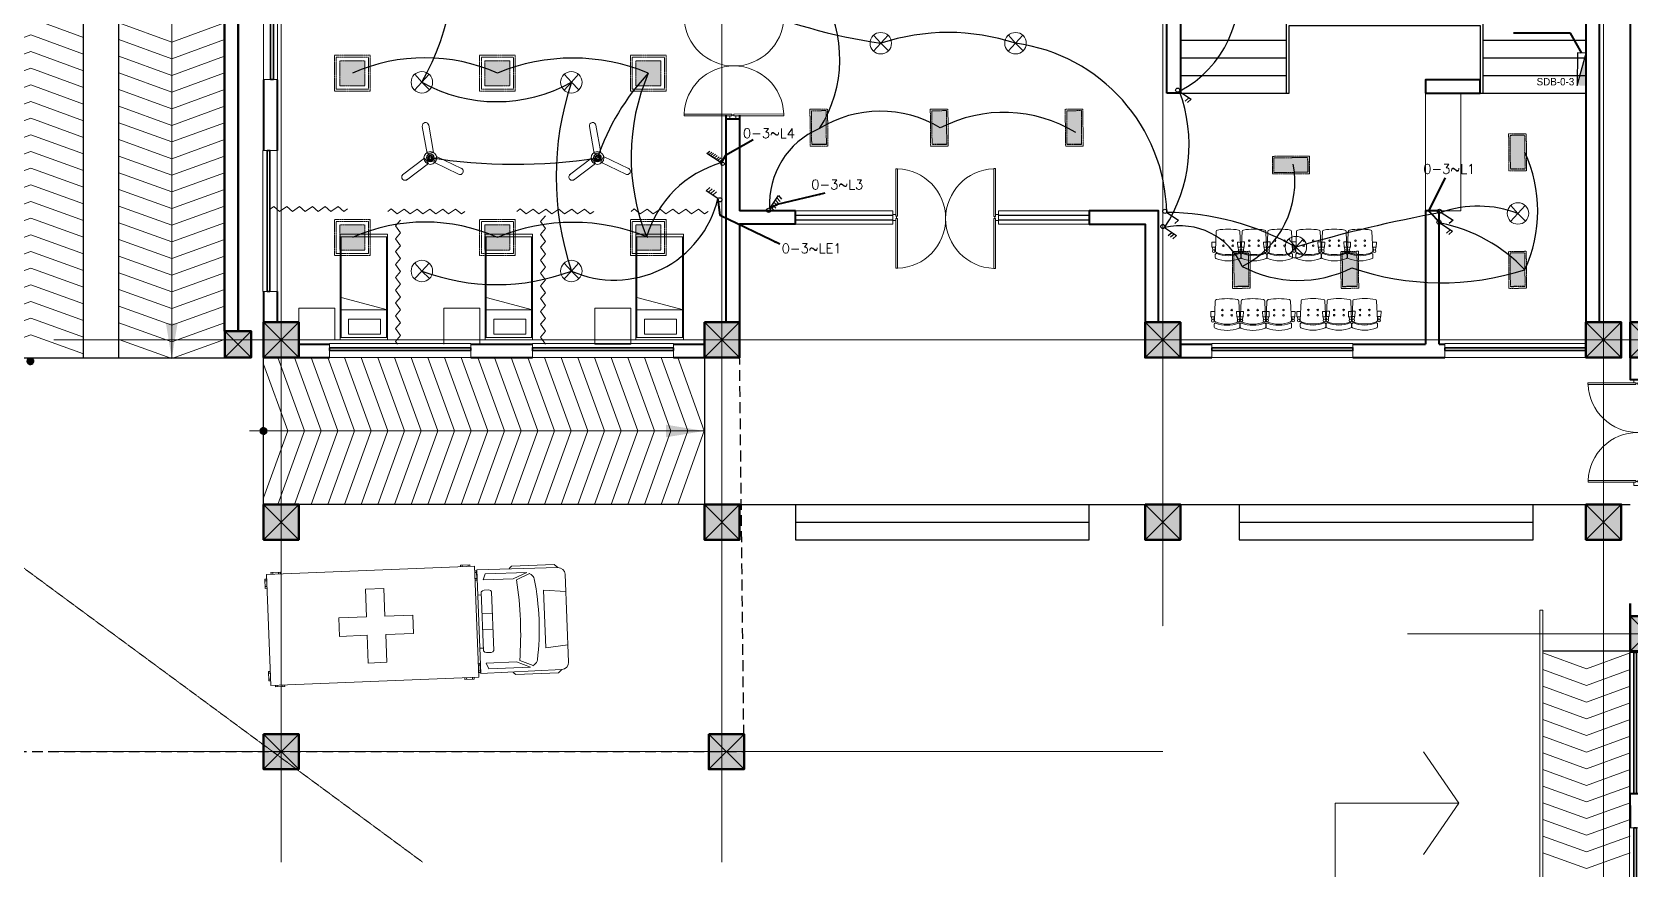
# Model space of a CAD drawing. Header units: millimetres. Extents: x 2399484 to 3337895, y 3598750 to 3969149.
# Drawn here: x 2433150 to 2460340, y 3888119 to 3902367 of the extents above; entities that cross this region are included whole.
import ezdxf

# ---------------------------------------------------------------- set-up
doc = ezdxf.new("R2010")
doc.units = ezdxf.units.MM
doc.header["$MEASUREMENT"] = 0
doc.linetypes.add('CENTER', pattern=[2, 1.25, -0.25, 0.25, -0.25])
doc.linetypes.add('DASHED', pattern=[0.75, 0.5, -0.25])
for name, color, linetype, lineweight in [('0newfurnture', 30, 'Continuous', 15), ('4 DB BOXES', 3, 'Continuous', 25), ('48fan', 4, 'Continuous', 13), ('5 DB BOXES', 3, 'Continuous', 25), ('centreline', 52, 'CENTER', 5), ('Column-0.5', 14, 'Continuous', 50), ('conduit Light & fan City', 30, 'Continuous', 5), ('Dimension- 0.15', 114, 'Continuous', 15), ('door', 41, 'Continuous', 5), ('Door Opening-0.09', 253, 'Continuous', 9), ('Furniture Hospital-0.09', 44, 'Continuous', 9), ('Hatch', 9, 'Continuous', 9), ('hatch-1', 53, 'Continuous', 15), ('Railing', 73, 'Continuous', 20), ('Sill Level', 140, 'Continuous', 20), ('stairs', 6, 'Continuous', 25), ('Switches', 173, 'Continuous', 15), ('WALL 0.2', 7, 'Continuous', 20), ('wall 0.4', 7, 'Continuous', 40), ('Wall-0.5', 7, 'Continuous', 50), ('WINDOW', 152, 'Continuous', 30), ('Windows Plan', 152, 'Continuous', 35)]:
    doc.layers.add(name, color=color, linetype=linetype, lineweight=lineweight)
for name, color, linetype in [('1 x 4 recessed', 80, 'CENTER'), ('2 x 11 recessed', 60, 'CENTER'), ('ceilling fan', 3, 'Continuous'), ('emergencylight', 1, 'Continuous'), ('thrtywpanel', 7, 'Continuous'), ('wire powered ups', 3, 'Continuous'), ('Wires', 1, 'Continuous')]:
    doc.layers.add(name, color=color, linetype=linetype)
doc.styles.add('arial.', font='arial.ttf')
doc.styles.add('romans', font='romans.shx')
doc.styles.get("Standard").update_dxf_attribs({"font": 'arial.ttf'})
doc.linetypes.add('ZIGZAG', pattern='A,0.0001,-0.2,[131,ltypeshp.shx,S=0.2,R=0,X=-0.2,Y=0],-0.4,[131,ltypeshp.shx,S=0.2,R=180,X=0.2,Y=0],-0.2', length=0.8001)
doc.dimstyles.get("Standard").update_dxf_attribs({"dimtxt": 500, "dimasz": 100, "dimexe": 100, "dimexo": 200, "dimgap": 0.09, "dimtad": 0, "dimtoh": 1, "dimdec": 0, "dimzin": 0, "dimdsep": 46, "dimtxsty": 'Standard', "dimblk": 'DOT', "dimcen": 0, "dimclrd": 256, "dimclre": 256, "dimclrt": 256, "dimadec": 0, "dimazin": 0, "dimtfac": 1, "dimtdec": 0, "dimtofl": 0, "dimtmove": 0, "dimatfit": 3, "dimfxl": 1, "dimtolj": 1, "dimtzin": 0, "dimlwd": -1, "dimlwe": -1, "dimarcsym": 1})

# ---------------------------------------------------------------- blocks, each defined once
blk = doc.blocks.new('A$C01AF3ADE')
at = {"layer": 'Furniture Hospital-0.09'}
for p, q in [((15, 975), (1815, 975)), ((15, 15), (15, 975)), ((135, 990), (55, 990)), ((55, 990), (55, 975)), ((70, 990), (70, 975)), ((120, 975), (120, 990)), ((135, 975), (135, 990)), ((1695, 975), (1695, 990)), ((1695, 990), (1775, 990)), ((1710, 975), (1710, 990)), ((1760, 990), (1760, 975)), ((1775, 990), (1775, 975)), ((1815, 975), (1815, 15)), ((0, 935), (0, 855)), ((15, 935), (0, 935)), ((15, 920), (0, 920)), ((0, 870), (15, 870)), ((0, 855), (15, 855)), ((1815, 935), (1830, 935)), ((1815, 920), (1830, 920)), ((1830, 870), (1815, 870)), ((1830, 855), (1815, 855)), ((1830, 935), (1830, 855)), ((1835, 945), (2536, 936)), ((1835, 45), (1835, 945)), ((1885, 855), (1905, 905)), ((2145, 855), (1885, 855)), ((1905, 905), (2265, 905)), ((2115, 945), (2135, 965)), ((2135, 965), (2505, 965)), ((2265, 905), (2145, 855)), ((2175, 845), (2288, 893)), ((2285, 895), (2301, 885)), ((2505, 965), (2534, 936)), ((2595, 876), (2595, 114)), ((865, 815), (1025, 815)), ((865, 575), (865, 815)), ((1025, 815), (1025, 575)), ((1835, 725), (1865, 725)), ((1865, 751), (1875, 761)), ((1865, 750), (1865, 240)), ((1875, 761), (1890, 766)), ((1890, 766), (1930, 766)), ((1945, 761), (1930, 766)), ((1955, 751), (1945, 761)), ((1955, 750), (1955, 240)), ((2405, 745), (2595, 725)), ((2405, 745), (2405, 245)), ((625, 575), (865, 575)), ((625, 415), (625, 575)), ((1025, 575), (1265, 575)), ((1265, 575), (1265, 415)), ((1955, 565), (1865, 565)), ((865, 415), (625, 415)), ((865, 175), (865, 415)), ((1025, 415), (1025, 175)), ((1265, 415), (1025, 415)), ((1955, 425), (1865, 425)), ((1025, 175), (865, 175)), ((1835, 265), (1865, 265)), ((1865, 240), (1875, 230)), ((1875, 230), (1890, 225)), ((1890, 225), (1930, 225)), ((1945, 230), (1930, 225)), ((1955, 240), (1945, 230)), ((2175, 145), (2288, 97)), ((2405, 245), (2595, 265)), ((0, 135), (15, 135)), ((0, 55), (0, 135)), ((0, 120), (15, 120)), ((15, 70), (0, 70)), ((15, 55), (0, 55)), ((1815, 15), (15, 15)), ((55, 0), (55, 15)), ((135, 0), (55, 0)), ((70, 0), (70, 15)), ((120, 15), (120, 0)), ((135, 15), (135, 0)), ((1695, 15), (1695, 0)), ((1695, 0), (1775, 0)), ((1710, 15), (1710, 0)), ((1760, 0), (1760, 15)), ((1775, 0), (1775, 15)), ((1830, 135), (1815, 135)), ((1830, 120), (1815, 120)), ((1815, 70), (1830, 70)), ((1815, 55), (1830, 55)), ((1830, 55), (1830, 135)), ((1835, 45), (2536, 54)), ((1885, 135), (1905, 85)), ((2145, 135), (1885, 135)), ((1905, 85), (2265, 85)), ((2115, 45), (2135, 25)), ((2135, 25), (2505, 25)), ((2265, 85), (2145, 135)), ((2285, 95), (2301, 105)), ((2505, 25), (2534, 54))]:
    blk.add_line(p, q, dxfattribs=at)
for centre, radius, start, end in [((-878, 495), 3072, 353.459, 6.541), ((2269, 834), 60, 10.7953, 57.5288), ((103, 495), 2252, 351.0441, 8.9559), ((2535, 876), 60, 0, 89.2462), ((2269, 156), 60, 302.4712, 349.2047), ((2535, 114), 60, 270.7538, 0)]:
    blk.add_arc(centre, radius, start, end, dxfattribs=at)
blk = doc.blocks.new('BED')
at = {"layer": 'Furniture Hospital-0.09'}
for p, q in [((-2.12, 0.475), (-2.12, -0.475)), ((-2.12, -0.475), (-2.12, 0.475)), ((-0.008, 0.475), (-2.12, 0.475)), ((-2.07, 0.475), (-2.07, -0.475)), ((-0.058, 0.455), (-2.07, 0.455)), ((-0.855, -0.455), (-0.61, 0.475)), ((-0.61, 0.475), (-0.61, -0.455)), ((-0.425, 0.336), (-0.426, -0.303)), ((-0.425, 0.336), (-0.121, 0.336)), ((-0.121, -0.303), (-0.121, 0.336)), ((-0.058, -0.475), (-0.058, 0.475)), ((-0.008, -0.475), (-0.008, 0.475)), ((-0.426, -0.303), (-0.121, -0.303)), ((-2.12, -0.475), (-0.008, -0.475)), ((-2.07, -0.455), (-0.058, -0.455))]:
    blk.add_line(p, q, dxfattribs=at)
blk = doc.blocks.new('BANCAS')
at = {"layer": 'Furniture Hospital-0.09'}
for p, q in [((-0.236, -0.247), (-0.314, -0.247)), ((-0.309, -0.347), (-0.314, -0.247)), ((0.314, -0.25), (0.236, -0.25)), ((0.309, -0.35), (0.314, -0.25)), ((-0.241, -0.347), (-0.309, -0.347)), ((-0.294, -0.405), (-0.3, -0.347)), ((-0.256, -0.405), (-0.25, -0.347)), ((0.309, -0.35), (0.241, -0.35)), ((0.256, -0.409), (0.25, -0.35)), ((0.294, -0.409), (0.3, -0.35))]:
    blk.add_line(p, q, dxfattribs=at)
blk.add_lwpolyline([(0.227, -0.048, 0.346546), (0.203, -0.019, 0.095695), (-0.203, -0.019, 0.346546), (-0.227, -0.048), (-0.244, -0.417, 0.318973), (-0.225, -0.447, 0.193005), (0.225, -0.447, 0.318973), (0.244, -0.417)], format="xyb", close=True, dxfattribs=at)
blk.add_lwpolyline([(-0.245, -0.522), (-0.245, -0.489, -0.522832), (-0.218, -0.471, 0.18), (0.218, -0.471, -0.522832), (0.245, -0.489), (0.245, -0.547, -0.306573), (0.232, -0.565, -0.192782), (-0.232, -0.565, -0.306573), (-0.245, -0.547), (-0.245, -0.504)], format="xyb", dxfattribs=at)
for centre, radius in [((-0.09, -0.22), 0.015), ((-0.09, -0.32), 0.015), ((0.09, -0.22), 0.015), ((0.09, -0.32), 0.015), ((-0.275, -0.422), 0.025), ((0.275, -0.425), 0.025)]:
    blk.add_circle(centre, radius, dxfattribs=at)
blk = doc.blocks.new('A$C72AE6952')
at = {"ltscale": 20, "xscale": 800, "yscale": 800, "zscale": 800, "row_count": 1, "column_count": 3, "row_spacing": 0, "column_spacing": 440.0000000000001}
blk.add_blockref('BANCAS', (-440, 0), dxfattribs=at)
blk = doc.blocks.new('MAIN DOOR')
at = {"layer": 'door', "ltscale": 1000}
for points in [[(2313.5, 188.5), (2347.4, 188.5), (2347.4, 187.3), (2313.5, 187.3)], [(2381.3, 188.5), (2348.9, 188.5), (2348.9, 187.3), (2381.3, 187.3)]]:
    blk.add_lwpolyline(points, close=True, dxfattribs=at)
for points in [[(2346.1, 190.6), (2346.1, 188.5)], [(2348.9, 188.1), (2347.4, 188.1), (2347.4, 188.5), (2346.1, 188.5), (2346.1, 190.6), (2350.2, 190.6)], [(2347.4, 188.1), (2348.9, 188.1), (2348.9, 188.5), (2350.2, 188.5), (2350.2, 190.6), (2346.1, 190.6)], [(2350.2, 190.6), (2350.2, 188.5)], [(2313.4, 120.7), (2347.3, 120.7), (2347.3, 121.9), (2313.4, 121.9), (2313.4, 120.7)], [(2348.8, 121.1), (2347.3, 121.1), (2347.3, 120.7), (2346, 120.7), (2346, 118.6), (2350.1, 118.6)], [(2347.3, 121.1), (2348.8, 121.1), (2348.8, 120.7), (2350.1, 120.7), (2350.1, 118.6), (2346, 118.6)], [(2346, 118.6), (2346, 120.7)], [(2381.3, 120.7), (2348.8, 120.7), (2348.8, 121.9), (2381.3, 121.9), (2381.3, 120.7)], [(2350.1, 118.6), (2350.1, 120.7)]]:
    blk.add_lwpolyline(points, dxfattribs=at)
at = {"layer": 'Door Opening-0.09', "ltscale": 1000}
for centre, start, end in [((2347.4, 188.5), 182.1168, 357.8826), ((2347.3, 120.7), 2.1167, 177.8826)]:
    blk.add_arc(centre, 33.9, start, end, dxfattribs=at)
at = {"layer": 'WINDOW', "ltscale": 5}
blk.add_line((2350.1, 190.6), (2350.1, 190.6), dxfattribs=at)
blk = doc.blocks.new('_Dot')
at = {"color": 0, "linetype": 'ByBlock', "lineweight": -2}
blk.add_line((-0.5, 0), (-1, 0), dxfattribs=at)
at = {"color": 0, "linetype": 'ByBlock', "lineweight": -3, "const_width": 0.5}
blk.add_lwpolyline([(-0.25, 0, 1), (0.25, 0, 1)], format="xyb", close=True, dxfattribs=at)
blk = doc.blocks.new('2ft column')
at = {"layer": 'Hatch', "ltscale": 5}
h = blk.add_hatch(color=256, dxfattribs=at)
h.dxf.hatch_style = 1
h.paths.add_polyline_path([(2207385, 4176559), (2207985, 4176559), (2207985, 4175959), (2207385, 4175959)])
at = {"layer": 'Column-0.5', "ltscale": 5}
blk.add_lwpolyline([(2207385, 4176559), (2207985, 4176559), (2207985, 4175959), (2207385, 4175959)], close=True, dxfattribs=at)
at = {"layer": 'Defpoints', "ltscale": 5}
for points in [[(2207985, 4176559), (2207385, 4175959)], [(2207985, 4175959), (2207385, 4176559)]]:
    blk.add_lwpolyline(points, dxfattribs=at)
blk = doc.blocks.new('main grid')
at = {"layer": 'centreline', "ltscale": 5}
for p, q in [((2518911, 4018930), (2518911, 3987284)), ((2526411, 4018930), (2526411, 3987284)), ((2533911, 4018930), (2533911, 3991299)), ((2541411, 4018930), (2541411, 3976624)), ((2559388, 3996172), (2515045, 3996172)), ((2559988, 3996172), (2515645, 3996172)), ((2559988, 3991172), (2538074, 3991172)), ((2533911, 3989164), (2515100, 3989164))]:
    blk.add_line(p, q, dxfattribs=at)
blk.add_lwpolyline([(2510725, 3995097), (2521316, 3987284)], dxfattribs=at)
at = {"layer": 'Hatch'}
for p in [(311226, -180087), (318726, -180087), (326226, -180087), (333726, -180087), (311226, -183187), (318726, -183187), (326226, -183187), (333726, -183187), (334476, -185087), (311226, -187095), (318801, -187095)]:
    blk.add_blockref('2ft column', p, dxfattribs=at)
at = {"layer": 'Hatch', "xscale": -1}
blk.add_blockref('2ft column', (4749846, -180087), dxfattribs=at)
blk = doc.blocks.new('IP1')
at = {"layer": 'WALL 0.2', "ltscale": 5}
for points in [[(2535111, 3946693), (2535111, 3948793), (2539161, 3948793)], [(2539161, 3948793), (2540236, 3948793), (2540236, 3946693)], [(2539361, 3947293), (2540236, 3946693), (2541111, 3947293)]]:
    blk.add_lwpolyline(points, dxfattribs=at)
blk = doc.blocks.new('w1')
at = {"layer": 'Sill Level'}
blk.add_lwpolyline([(2460641, 3827503), (2460641, 3825103), (2460401, 3825103), (2460401, 3827503)], close=True, dxfattribs=at)
at = {"layer": 'Windows Plan'}
blk.add_lwpolyline([(2460521, 3825103), (2460521, 3827503), (2460473, 3827503), (2460473, 3825103)], close=True, dxfattribs=at)
blk = doc.blocks.new('w2')
at = {"layer": 'Sill Level'}
blk.add_lwpolyline([(2444138, 3818930), (2445638, 3818930), (2445638, 3818690), (2444138, 3818690)], close=True, dxfattribs=at)
at = {"layer": 'Windows Plan'}
blk.add_lwpolyline([(2445638, 3818810), (2444138, 3818810), (2444138, 3818762), (2445638, 3818762)], close=True, dxfattribs=at)
blk = doc.blocks.new('2 ft panel')
at = {"layer": '1 x 4 recessed', "lineweight": 0}
h = blk.add_hatch(dxfattribs=at)
h.set_pattern_fill('AR-SAND', color=256, scale=6.25)
h.set_pattern_definition([(37.5, (-417982.219, 97562.351), (-0.39370849, 12.04264856), [0, -9.5, 0, -10.625, 0, -10.15625]), (7.5, (-417982.219, 97562.351), (11.0611044, 17.6384129), [0, -5.125, 0, -8.5625, 0, -3.28125]), (327.5, (-417989.906, 97562.351), (19.46338664, 0.03536908), [0, -3.125, 0, -11.25, 0, -14.6875]), (317.5, (-417989.906, 97562.351), (18.7882913, 5.4854723), [0, -1.5625, 0, -7.375, 0, -8.4375])])
h.paths.add_polyline_path([(287, -125), (287, 125), (-288, 125), (-288, -125)])
at = {"layer": '1 x 4 recessed'}
blk.add_line((287, 125), (287, -125), dxfattribs=at)
at = {"layer": '1 x 4 recessed', "lineweight": 0}
for points in [[(316, -150), (-313, -150), (-313, 150), (316, 150)], [(287, -125), (-288, -125), (-288, 125), (287, 125)], [(316, 150), (316, -150)]]:
    blk.add_lwpolyline(points, dxfattribs=at)
blk = doc.blocks.new('36W LED PANEL')
at = {"layer": '2 x 11 recessed', "lineweight": 0, "true_color": 0xffffff, "transparency": 33554664}
h = blk.add_hatch(dxfattribs=at)
h.set_pattern_fill('DOTS', scale=15.2)
h.paths.add_polyline_path([(-213, 213), (213, 213), (213, -213), (-213, -213)])
at = {"layer": '2 x 11 recessed', "lineweight": 0}
for points in [[(-304, 304), (304, 304), (304, -304), (-304, -304)], [(-274, 274), (274, 274), (274, -274), (-274, -274)], [(-213, 213), (213, 213), (213, -213), (-213, -213)]]:
    blk.add_lwpolyline(points, close=True, dxfattribs=at)
blk = doc.blocks.new('6gang switch')
at = {"layer": 'Switches', "lineweight": 30}
for p, q in [((1.74, 2.08), (6.46, 9.17)), ((6.46, 9.17), (8.21, 7.17)), ((2.44, 3.16), (4.2, 1.16)), ((3.32, 4.29), (5.08, 2.28)), ((4.07, 5.54), (5.83, 3.54)), ((4.95, 6.67), (6.71, 4.66)), ((5.7, 7.92), (7.46, 5.92))]:
    blk.add_line(p, q, dxfattribs=at)
blk.add_circle((1.13, 1.13), 1.13, dxfattribs=at)
blk = doc.blocks.new('2 WAY')
at = {"layer": 'Switches', "lineweight": 30}
for p, q in [((1.76, 2.13), (6.02, 8.52)), ((5.27, 7.27), (7.02, 5.26)), ((6.02, 8.52), (7.78, 6.51))]:
    blk.add_line(p, q, dxfattribs=at)
blk.add_circle((1.13, 1.13), 1.13, dxfattribs=at)
blk = doc.blocks.new('3 WAY')
at = {"layer": 'Switches', "lineweight": 30}
for p, q in [((1.76, 2.13), (6.02, 8.52)), ((4.51, 6.01), (6.27, 4.01)), ((5.27, 7.27), (7.02, 5.26)), ((6.02, 8.52), (7.78, 6.51))]:
    blk.add_line(p, q, dxfattribs=at)
blk.add_circle((1.13, 1.13), 1.13, dxfattribs=at)
blk = doc.blocks.new('48 inch fan')
at = {"color": 3, "extrusion": (0.984895, 0.173153, 0)}
for p, q in [((-6.6, 136.4, -78.1), (-6.6, 136.4, -76)), ((13.4, 23, -78.1), (13.4, 23, -76))]:
    blk.add_line(p, q, dxfattribs=at)
at = {"color": 3, "extrusion": (0, 0, -1)}
for p, q in [((13.4, 23, -78.1), (-6.6, 136.4, -78.1)), ((-13.3, 18.3, -78.1), (13.4, 23, -78.1)), ((14, -17.8, -78.1), (25.8, 6.6, -78.1)), ((-116.3, -70.9, -78.1), (-24.4, -1.4, -78.1)), ((-8.1, -23.1, -78.1), (-100, -92.5, -78.1)), ((-24.4, -1.4, -78.1), (-8.1, -23.1, -78.1)), ((117.6, -68, -78.1), (14, -17.8, -78.1))]:
    blk.add_line(p, q, dxfattribs=at)
at = {"color": 3}
for p, q in [((-6.6, 136.4, -78.1), (-6.6, 136.4, -76)), ((-33.3, 131.7, -78.1), (-33.3, 131.7, -76)), ((13.4, 23, -76), (-13.3, 18.3, -76)), ((14, -17.8, -76), (25.8, 6.6, -76)), ((-116.3, -70.9, -76), (-24.4, -1.4, -76)), ((-8.1, -23.1, -76), (-100, -92.5, -76)), ((-24.4, -1.4, -76), (-8.1, -23.1, -76)), ((117.6, -68, -76), (14, -17.8, -76)), ((129.5, -43.6, -78.1), (129.5, -43.6, -76))]:
    blk.add_line(p, q, dxfattribs=at)
at = {"color": 3, "extrusion": (-0.984895, -0.173153, 0)}
for p, q in [((-33.3, 131.7, -78.1), (-33.3, 131.7, -76)), ((-33.3, 131.7, -78.1), (-13.3, 18.3, -78.1)), ((-13.3, 18.3, -78.1), (-13.3, 18.3, -76))]:
    blk.add_line(p, q, dxfattribs=at)
at = {"color": 3, "extrusion": (0.173153, -0.984895, 0)}
for p, q in [((13.4, 23, -76), (-13.3, 18.3, -76)), ((-13.3, 18.3, -78.1), (13.4, 23, -78.1)), ((-13.3, 18.3, -78.1), (-13.3, 18.3, -76)), ((13.4, 23, -78.1), (13.4, 23, -76))]:
    blk.add_line(p, q, dxfattribs=at)
at = {"color": 3, "extrusion": (-0.900152, 0.435576, 0)}
for p, q in [((14, -17.8, -76), (25.8, 6.6, -76)), ((14, -17.8, -78.1), (25.8, 6.6, -78.1)), ((25.8, 6.6, -78.1), (25.8, 6.6, -76)), ((14, -17.8, -78.1), (14, -17.8, -76))]:
    blk.add_line(p, q, dxfattribs=at)
at = {"color": 3, "extrusion": (0.435576, 0.900152, 0)}
for p, q in [((25.8, 6.6, -78.1), (25.8, 6.6, -76)), ((25.8, 6.6, -78.1), (129.5, -43.6, -78.1)), ((129.5, -43.6, -78.1), (129.5, -43.6, -76))]:
    blk.add_line(p, q, dxfattribs=at)
at = {"color": 3, "extrusion": (-0.602909, 0.79781, 0)}
for p, q in [((-116.3, -70.9, -76), (-24.4, -1.4, -76)), ((-116.3, -70.9, -78.1), (-24.4, -1.4, -78.1)), ((-24.4, -1.4, -78.1), (-24.4, -1.4, -76))]:
    blk.add_line(p, q, dxfattribs=at)
at = {"color": 3, "extrusion": (0.602909, -0.79781, 0)}
for p, q in [((-8.1, -23.1, -76), (-100, -92.5, -76)), ((-8.1, -23.1, -78.1), (-100, -92.5, -78.1)), ((-8.1, -23.1, -78.1), (-8.1, -23.1, -76)), ((-97.8, -90.4, -2.4), (-97.8, -90.4, -0.4))]:
    blk.add_line(p, q, dxfattribs=at)
at = {"color": 3, "extrusion": (0.79781, 0.602909, 0)}
for p, q in [((-24.4, -1.4, -76), (-8.1, -23.1, -76)), ((-24.4, -1.4, -78.1), (-24.4, -1.4, -76)), ((-24.4, -1.4, -78.1), (-8.1, -23.1, -78.1)), ((-8.1, -23.1, -78.1), (-8.1, -23.1, -76))]:
    blk.add_line(p, q, dxfattribs=at)
at = {"color": 3, "extrusion": (-0.435576, -0.900152, 0)}
for p, q in [((117.6, -68, -76), (14, -17.8, -76)), ((14, -17.8, -78.1), (14, -17.8, -76)), ((117.6, -68, -78.1), (14, -17.8, -78.1))]:
    blk.add_line(p, q, dxfattribs=at)
at = {"color": 3}
for centre, radius in [((0, 0, -71.1), 26.7), ((0, 0, -81.3), 26.7), ((0, 0), 6.78)]:
    blk.add_circle(centre, radius, dxfattribs=at)
at = {"color": 3, "extrusion": (0, 0, -1)}
for centre, radius in [((0, 0, 81.3), 26.7), ((0, 0, 71.1), 26.7), ((0, 0, 81.3), 6.78), ((0, 0, 81.3), 6.78)]:
    blk.add_circle(centre, radius, dxfattribs=at)
at = {"color": 3, "extrusion": (-0.024462, -1e-16, 0.999701)}
for centre, radius in [((-0.6, 0.2, 16), 16.3), ((-0.9, 0.2, 16), 14.5), ((-0.9, 0.2, 16), 14.5), ((-0.6, 0.2, -5.6), 8.13)]:
    blk.add_circle(centre, radius, dxfattribs=at)
at = {"color": 3, "extrusion": (0.024462, 1e-16, -0.999701)}
for centre, radius in [((0.6, 0.2, -16), 16.3), ((0.4, 0.2, 0.2), 10.2), ((0.8, 0.2, 0.2), 9.08), ((0.9, 0.2, 5.6), 7.26)]:
    blk.add_circle(centre, radius, dxfattribs=at)
at = {"color": 3, "extrusion": (0.024462, 0, -0.999701)}
blk.add_circle((0.8, 0.2, 0.2), 6.78, dxfattribs=at)
at = {"color": 3, "extrusion": (0, 0, -1)}
for centre, start, end in [((19.9, 134.1, 78.1), 350.02882, 170.02882), ((19.9, 134.1, 76), 350.02882, 170.02882), ((-123.6, -55.8, 76), 115.82198, 295.82198), ((-123.6, -55.8, 78.1), 115.82198, 295.82198), ((-123.6, -55.8, 78.1), 115.82198, 295.82198), ((105.9, -79.6, 2.4), 232.92146, 52.92146)]:
    blk.add_arc(centre, 13.6, start, end, dxfattribs=at)
at = {"color": 3}
for centre, start, end in [((-19.9, 134.1, -76), 9.97118, 189.97118), ((-19.9, 134.1, -78.1), 9.97118, 189.97118), ((123.6, -55.8, -76), 244.17802, 64.17802)]:
    blk.add_arc(centre, 13.6, start, end, dxfattribs=at)
blk = doc.blocks.new('emergency')
at = {"layer": 'conduit Light & fan City'}
for p, q in [((0, 0), (-124, -135)), ((-122, 136), (0, 0)), ((124, 135), (0, 0)), ((0, 0), (129, -129))]:
    blk.add_line(p, q, dxfattribs=at)
blk.add_circle((0, 0), 183, dxfattribs=at)
blk = doc.blocks.new('4 WAY')
at = {"layer": 'Switches', "lineweight": 30}
for p, q in [((1.76, 2.13), (6.02, 8.52)), ((3.64, 4.89), (5.39, 2.88)), ((4.51, 6.01), (6.27, 4.01)), ((5.27, 7.27), (7.02, 5.26)), ((6.02, 8.52), (7.78, 6.51))]:
    blk.add_line(p, q, dxfattribs=at)
blk.add_circle((1.13, 1.13), 1.13, dxfattribs=at)
blk = doc.blocks.new('1 WAY')
at = {"layer": 'Switches', "lineweight": 30}
for p, q in [((1.76, 2.13), (6.02, 8.52)), ((6.02, 8.52), (7.78, 6.51))]:
    blk.add_line(p, q, dxfattribs=at)
blk.add_circle((1.13, 1.13), 1.13, dxfattribs=at)
blk = doc.blocks.new('8 gang')
at = {"layer": 'Switches', "lineweight": 30}
for p, q in [((1.7, 2.1), (8, 11.7)), ((8, 11.7), (9.7, 9.7)), ((2.4, 3.2), (4.2, 1.2)), ((3.3, 4.3), (5.1, 2.3)), ((4.1, 5.5), (5.8, 3.5)), ((5, 6.7), (6.7, 4.7)), ((5.7, 7.9), (7.5, 5.9)), ((6.5, 9.2), (8.2, 7.2)), ((7.2, 10.4), (9, 8.4))]:
    blk.add_line(p, q, dxfattribs=at)
blk.add_circle((1.1, 1.1), 1.13, dxfattribs=at)
blk = doc.blocks.new('FDB')
at = {"layer": '4 DB BOXES'}
blk.add_hatch(color=256, dxfattribs=at).paths.add_polyline_path([(-65075.48, -197982.42), (-65075.48, -197977), (-65095.76, -197982.42)])
for p, q in [((-65095.76, -197982.42), (-65095.76, -197977)), ((-65095.76, -197977), (-65075.48, -197977)), ((-65075.48, -197977), (-65095.76, -197982.42)), ((-65075.48, -197982.42), (-65095.76, -197982.42))]:
    blk.add_line(p, q, dxfattribs=at)
blk = doc.blocks.new('RAMP23')
at = {"layer": 'Dimension- 0.15', "ltscale": 5}
h = blk.add_hatch(dxfattribs=at)
h.set_pattern_fill('ANSI31', color=256, scale=25.555556, angle=90)
h.set_pattern_definition([(135, (1623697.9227, 1877740.101), (-2.258813329, -2.258813329), [])])
h.paths.add_polyline_path([(2418321, 3996255), (2418380, 3996255), (2418380, 3996196, -0.414214)])
h.paths.add_polyline_path([(2418321, 3996255, -0.414214), (2418380, 3996314), (2418380, 3996255)])
h.paths.add_polyline_path([(2418380, 3996255), (2418380, 3996314, -0.414214), (2418439, 3996255)])
h.paths.add_polyline_path([(2418380, 3996196), (2418380, 3996255), (2418439, 3996255, -0.414214)])
blk.add_circle((2418380, 3996255), 59.1, dxfattribs=at)
at = {"layer": 'hatch-1', "color": 4, "lineweight": 0, "ltscale": 5}
for points in [[(2417484, 4001767), (2418384, 4002094), (2419284, 4001767)], [(2417484, 4001484), (2418384, 4001810), (2419284, 4001484)], [(2419884, 4002014), (2420784, 4001688), (2421684, 4002014)], [(2417484, 4001200), (2418384, 4001527), (2419284, 4001200)], [(2419884, 4001731), (2420784, 4001404), (2421684, 4001731)], [(2419884, 4001447), (2420784, 4001121), (2421684, 4001447)], [(2417484, 4000917), (2418384, 4001243), (2419284, 4000917)], [(2419884, 4001164), (2420784, 4000837), (2421684, 4001164)], [(2417484, 4000633), (2418384, 4000960), (2419284, 4000633)], [(2419884, 4000880), (2420784, 4000554), (2421684, 4000880)], [(2417484, 4000350), (2418384, 4000676), (2419284, 4000350)], [(2419884, 4000597), (2420784, 4000270), (2421684, 4000597)], [(2417484, 4000066), (2418384, 4000393), (2419284, 4000066)], [(2419884, 4000313), (2420784, 3999987), (2421684, 4000313)], [(2417484, 3999783), (2418384, 4000109), (2419284, 3999783)], [(2419884, 4000030), (2420784, 3999703), (2421684, 4000030)], [(2417484, 3999499), (2418384, 3999826), (2419284, 3999499)], [(2419884, 3999746), (2420784, 3999420), (2421684, 3999746)], [(2417484, 3999216), (2418384, 3999542), (2419284, 3999216)], [(2419884, 3999463), (2420784, 3999136), (2421684, 3999463)], [(2417484, 3998932), (2418384, 3999259), (2419284, 3998932)], [(2419884, 3999179), (2420784, 3998853), (2421684, 3999179)], [(2417484, 3998649), (2418384, 3998975), (2419284, 3998649)], [(2419884, 3998896), (2420784, 3998569), (2421684, 3998896)], [(2417484, 3998365), (2418384, 3998692), (2419284, 3998365)], [(2419884, 3998612), (2420784, 3998286), (2421684, 3998612)], [(2417484, 3998082), (2418384, 3998408), (2419284, 3998082)], [(2419884, 3998329), (2420784, 3998002), (2421684, 3998329)], [(2417484, 3997798), (2418384, 3998125), (2419284, 3997798)], [(2419884, 3998045), (2420784, 3997719), (2421684, 3998045)], [(2417484, 3997515), (2418384, 3997841), (2419284, 3997515)], [(2419884, 3997762), (2420784, 3997435), (2421684, 3997762)], [(2417484, 3997231), (2418384, 3997558), (2419284, 3997231)], [(2419884, 3997478), (2420784, 3997152), (2421684, 3997478)], [(2417484, 3996948), (2418384, 3997274), (2419284, 3996948)], [(2419884, 3997195), (2420784, 3996868), (2421684, 3997195)], [(2417484, 3996664), (2418384, 3996991), (2419284, 3996664)], [(2419884, 3996911), (2420784, 3996585), (2421684, 3996911)], [(2417484, 3996381), (2418384, 3996707), (2419284, 3996381)], [(2417484, 3996381), (2418384, 3996707), (2419284, 3996381)], [(2419884, 3996628), (2420784, 3996301), (2421684, 3996628)]]:
    blk.add_lwpolyline(points, dxfattribs=at)
at = {"layer": 'stairs', "ltscale": 5}
for points in [[(2419284, 3996313), (2419284, 4012583)], [(2419884, 3996313), (2419884, 4012583)], [(2417484, 3996313), (2421684, 3996313)]]:
    blk.add_lwpolyline(points, dxfattribs=at)
at = {"layer": 'Wall-0.5', "ltscale": 5}
blk.add_lwpolyline([(2421684, 3996768), (2421914, 3996768), (2421914, 4014613), (2421684, 4014613)], close=True, dxfattribs=at)
at = {"layer": 'Hatch', "xscale": 0.75, "yscale": 0.75, "zscale": 0.75}
blk.add_blockref('2ft column', (766146, 864349), dxfattribs=at)
at = {"layer": 'Dimension- 0.15', "ltscale": 5}
blk.add_leader([(2420784, 3996301), (2420784, 4012700)], dimstyle='Standard', override={"dimasz": 600, "dimfxl": 500, "dimfxlon": 1}, dxfattribs=at)
blk = doc.blocks.new('TSK')
at = {"layer": 'Dimension- 0.15', "ltscale": 5}
blk.add_lwpolyline([(2428774, 3988106), (2428774, 3981360)], dxfattribs=at)
at = {"layer": 'hatch-1', "color": 4, "lineweight": 0, "ltscale": 5}
for points in [[(2427524, 3988644), (2428774, 3989097), (2430024, 3988644)], [(2427524, 3988360), (2428774, 3988814), (2430024, 3988360)], [(2427524, 3988077), (2428774, 3988530), (2430024, 3988077)], [(2427524, 3987793), (2428774, 3988247), (2430024, 3987793)], [(2427524, 3987510), (2428774, 3987963), (2430024, 3987510)], [(2427524, 3987226), (2428774, 3987680), (2430024, 3987226)], [(2427524, 3986943), (2428774, 3987396), (2430024, 3986943)], [(2427524, 3986659), (2428774, 3987113), (2430024, 3986659)], [(2427524, 3986376), (2428774, 3986829), (2430024, 3986376)], [(2427524, 3986092), (2428774, 3986546), (2430024, 3986092)], [(2427524, 3985809), (2428774, 3986262), (2430024, 3985809)], [(2427524, 3985525), (2428774, 3985979), (2430024, 3985525)], [(2427524, 3985242), (2428774, 3985695), (2430024, 3985242)], [(2427524, 3984959), (2428774, 3985412), (2430024, 3984959)], [(2427524, 3984675), (2428774, 3985128), (2430024, 3984675)], [(2427524, 3984392), (2428774, 3984845), (2430024, 3984392)], [(2427524, 3984108), (2428774, 3984561), (2430024, 3984108)], [(2427524, 3983825), (2428774, 3984278), (2430024, 3983825)], [(2427524, 3983541), (2428774, 3983994), (2430024, 3983541)], [(2427524, 3983258), (2428774, 3983711), (2430024, 3983258)], [(2427524, 3982974), (2428774, 3983427), (2430024, 3982974)], [(2427524, 3982691), (2428774, 3983144), (2430024, 3982691)], [(2427524, 3982407), (2428774, 3982860), (2430024, 3982407)], [(2427524, 3982124), (2428774, 3982577), (2430024, 3982124)], [(2427524, 3981840), (2428774, 3982293), (2430024, 3981840)], [(2427636, 3981597), (2428774, 3982010), (2429912, 3981597)]]:
    blk.add_lwpolyline(points, dxfattribs=at)
at = {"layer": 'Dimension- 0.15', "ltscale": 5}
blk.add_leader([(2428774, 3989097), (2428774, 3981360)], dimstyle='Standard', override={"dimasz": 650, "dimgap": 0.09, "dimtad": 0, "dimfxl": 500, "dimfxlon": 1}, dxfattribs=at)

msp = doc.modelspace()

# ---------------------------------------------------------------- hatches: boundary and pattern name
at = {"layer": 'Dimension- 0.15', "ltscale": 5}
h = msp.add_hatch(dxfattribs=at)
h.set_pattern_fill('ANSI31', color=256, scale=25.555556)
h.set_pattern_definition([(45, (318575.1444, 4690785.0368), (-2.258813329, 2.258813329), [])])
h.paths.add_polyline_path([(2437090.3, 3895516.1), (2437090.3, 3895575.2), (2437031.2, 3895575.2, 0.4142136)])
h.paths.add_polyline_path([(2437090.3, 3895516.1, 0.4142136), (2437149.4, 3895575.2), (2437090.3, 3895575.2)])
h.paths.add_polyline_path([(2437090.3, 3895575.2), (2437149.4, 3895575.2, 0.4142136), (2437090.3, 3895634.3)])
h.paths.add_polyline_path([(2437031.2, 3895575.2), (2437090.3, 3895575.2), (2437090.3, 3895634.3, 0.4142136)])

# ---------------------------------------------------------------- linework, layer by layer
at = {"layer": 'centreline', "ltscale": 5}
for p, q in [((2452390.3, 3919883.3), (2452390.3, 3892252.5)), ((2437390.3, 3897425.2), (2437390.3, 3892252.5)), ((2440158.2, 3897125.2), (2434124.1, 3897125.2)), ((2441669.4, 3897125.2), (2440771.5, 3897125.2)), ((2484358.3, 3897125.2), (2441838.8, 3897125.2))]:
    msp.add_line(p, q, dxfattribs=at)
at = {"layer": 'Dimension- 0.15', "ltscale": 5}
msp.add_circle((2437090.3, 3895575.2), 59.1, dxfattribs=at)
at = {"layer": 'Furniture Hospital-0.09', "ltscale": 30}
msp.add_lwpolyline([(2457460.3, 3901325.2), (2456860.3, 3901325.2), (2456860.3, 3899325.2), (2457460.3, 3899325.2)], close=True, dxfattribs=at)
at = {"layer": 'Furniture Hospital-0.09'}
for points in [[(2438215.3, 3897055.2), (2437690.3, 3897055.2), (2437690.3, 3897668.5), (2438303.6, 3897668.5), (2438303.6, 3897125.2)], [(2440158.2, 3897055.2), (2440158.2, 3897668.5), (2440771.5, 3897668.5), (2440771.5, 3897055.2), (2440615.3, 3897055.2)]]:
    msp.add_lwpolyline(points, dxfattribs=at)
msp.add_lwpolyline([(2442724.9, 3897668.5), (2443338.2, 3897668.5), (2443338.2, 3897055.2), (2442724.9, 3897055.2)], close=True, dxfattribs=at)
at = {"layer": 'hatch-1', "color": 4, "lineweight": 0, "ltscale": 5}
for points in [[(2460340.3, 3891796.8), (2459599.2, 3891528), (2458858.1, 3891796.8)], [(2460340.3, 3891513.3), (2459599.2, 3891244.5), (2458858.1, 3891513.3)], [(2460340.3, 3891229.8), (2459599.2, 3890961), (2458858.1, 3891229.8)], [(2460340.3, 3890946.3), (2459599.2, 3890677.6), (2458858.1, 3890946.3)], [(2460340.3, 3890662.8), (2459599.2, 3890394.1), (2458858.1, 3890662.8)], [(2460340.3, 3890379.3), (2459599.2, 3890110.6), (2458858.1, 3890379.3)], [(2460340.3, 3890095.8), (2459599.2, 3889827.1), (2458858.1, 3890095.8)], [(2460340.3, 3889812.3), (2459599.2, 3889543.6), (2458858.1, 3889812.3)], [(2460340.3, 3889528.8), (2459599.2, 3889260.1), (2458858.1, 3889528.8)], [(2460340.3, 3889245.3), (2459599.2, 3888976.6), (2458858.1, 3889245.3)], [(2460340.3, 3888961.9), (2459599.2, 3888693.1), (2458858.1, 3888961.9)], [(2460340.3, 3888678.4), (2459599.2, 3888409.6), (2458858.1, 3888678.4)], [(2460340.3, 3888394.9), (2459599.2, 3888126.1), (2458858.1, 3888394.9)]]:
    msp.add_lwpolyline(points, dxfattribs=at)
at = {"layer": 'Railing', "ltscale": 5}
msp.add_lwpolyline([(2458807, 3892526.4), (2458858.1, 3892526.4), (2458858.1, 3885453.1), (2459420.3, 3885453.1), (2459420.3, 3885402), (2458807, 3885402)], close=True, dxfattribs=at)
at = {"layer": 'stairs', "ltscale": 5}
for points in [[(2454490.3, 3902525.2), (2454490.3, 3901325.2), (2454540.3, 3901325.2), (2454540.3, 3902475.2), (2457790.3, 3902475.2), (2457790.3, 3901325.2), (2457840.3, 3901325.2), (2457840.3, 3902525.2)], [(2452690.3, 3902225.2), (2454490.3, 3902225.2)], [(2457840.3, 3902225.2), (2459590.3, 3902225.2)], [(2452690.3, 3901925.2), (2454490.3, 3901925.2)], [(2457840.3, 3901925.2), (2459590.3, 3901925.2)], [(2452690.3, 3901625.2), (2454490.3, 3901625.2)], [(2457840.3, 3901625.2), (2459590.3, 3901625.2)], [(2452690.3, 3901325.2), (2454490.3, 3901325.2)], [(2457840.3, 3901325.2), (2459590.3, 3901325.2)], [(2444590.3, 3894325.2), (2437090.3, 3894325.2), (2437090.3, 3896825.2)], [(2444590.3, 3896825.2), (2444590.3, 3894325.2), (2460340.3, 3894325.2)], [(2446140.3, 3894325.2), (2446140.3, 3893725.2), (2451140.3, 3893725.2), (2451140.3, 3894325.2)], [(2453692.8, 3894325.2), (2453692.8, 3893725.2), (2458692.8, 3893725.2), (2458692.8, 3894325.2)], [(2446140.3, 3894025.2), (2451140.3, 3894025.2)], [(2453692.8, 3894025.2), (2458692.8, 3894025.2)], [(2460340.3, 3891825.2), (2458858.1, 3891825.2)]]:
    msp.add_lwpolyline(points, dxfattribs=at)
at = {"layer": 'stairs', "linetype": 'DASHED', "ltscale": 366}
msp.add_lwpolyline([(2431779, 3896825.2), (2431779, 3890116.9), (2445265.3, 3890116.9), (2445190.3, 3896940.1)], dxfattribs=at)
at = {"layer": 'WALL 0.2', "ltscale": 5}
for points in [[(2446140.3, 3899325.2), (2447796.3, 3899325.2)], [(2447796.3, 3899325.2), (2447796.3, 3899095.2)], [(2449596.3, 3899325.2), (2451140.3, 3899325.2)], [(2449596.3, 3899325.2), (2449596.3, 3899095.2)], [(2446140.3, 3899095.2), (2447796.3, 3899095.2)], [(2449596.3, 3899095.2), (2451140.3, 3899095.2)], [(2460340.3, 3891825.2), (2460340.3, 3889199.7)]]:
    msp.add_lwpolyline(points, dxfattribs=at)
at = {"layer": 'wall 0.4', "ltscale": 5}
for p, q in [((2452460.3, 3901325.2), (2452460.3, 3904325.2)), ((2452690.3, 3904325.2), (2452690.3, 3901325.2)), ((2452690.3, 3901325.2), (2452460.3, 3901325.2)), ((2444960.3, 3897425.2), (2444960.3, 3900953.4)), ((2445190.3, 3900953.4), (2445190.3, 3899325.2)), ((2444960.3, 3900887.9), (2445190.3, 3900887.9)), ((2446140.3, 3899325.2), (2445190.3, 3899325.2)), ((2446140.3, 3899095.2), (2446140.3, 3899325.2))]:
    msp.add_line(p, q, dxfattribs=at)
for points in [[(2459590.3, 3904325.2), (2459590.3, 3897425.2)], [(2459820.3, 3897425.2), (2459820.3, 3904325.2)], [(2460340.3, 3904325.2), (2460340.3, 3897425.2)], [(2437090.3, 3901555.2), (2437090.3, 3900350.2)], [(2437320.3, 3901555.2), (2437320.3, 3900350.2)], [(2452320.3, 3897425.2), (2452320.3, 3899325.2), (2451140.3, 3899325.2), (2451140.3, 3899095.2), (2452090.3, 3899095.2), (2452090.3, 3897425.2)], [(2457090.3, 3897055.2), (2457090.3, 3899325.2), (2456860.3, 3899325.2), (2456860.3, 3897055.2)], [(2446140.3, 3899095.2), (2445190.3, 3899095.2), (2445190.3, 3897425.2)], [(2437090.3, 3897950.2), (2437090.3, 3897425.2)], [(2437320.3, 3897950.2), (2437320.3, 3897425.2)], [(2437690.3, 3897055.2), (2438215.3, 3897055.2)], [(2440615.3, 3897055.2), (2441665.3, 3897055.2)], [(2444065.3, 3897055.2), (2444590.3, 3897055.2)], [(2452690.3, 3897055.2), (2453225.2, 3897055.2)], [(2455625.2, 3897055.2), (2456860.3, 3897055.2)], [(2457090.3, 3897055.2), (2457190.3, 3897055.2)], [(2437690.3, 3896825.2), (2438215.3, 3896825.2)], [(2440615.3, 3896825.2), (2441665.3, 3896825.2)], [(2444065.3, 3896825.2), (2444590.3, 3896825.2)], [(2452690.3, 3896825.2), (2453225.2, 3896825.2)], [(2455625.2, 3896825.2), (2457190.3, 3896825.2)], [(2460340.3, 3896825.2), (2460340.3, 3896450.2), (2460570.3, 3896450.2), (2460570.3, 3896825.2)], [(2460340.3, 3889199.7), (2460340.3, 3889199.7), (2460340.3, 3889403.9), (2460570.3, 3889403.9), (2460570.3, 3889199.7)]]:
    msp.add_lwpolyline(points, dxfattribs=at)
msp.add_lwpolyline([(2456860.3, 3901325.2), (2457790.3, 3901325.2), (2457790.3, 3901555.2), (2456860.3, 3901555.2)], close=True, dxfattribs=at)
at = {"layer": 'Wall-0.5', "ltscale": 5}
for points in [[(2460340.3, 3892637.7), (2460340.3, 3892425.2)], [(2460340.3, 3889199.7), (2460340.3, 3888818.1)]]:
    msp.add_lwpolyline(points, dxfattribs=at)
at = {"layer": 'WINDOW', "linetype": 'ZIGZAG', "lineweight": 20, "ltscale": 0.5}
for points in [[(2437207.9, 3899355.2), (2437263.8, 3899397.6), (2437364.8, 3899312.6), (2437484.6, 3899395.6), (2437583.2, 3899312.6), (2437703, 3899395.6), (2437801.6, 3899312.6), (2437921.4, 3899395.6), (2438020, 3899312.6), (2438139.8, 3899395.6), (2438238.3, 3899312.6), (2438358.1, 3899395.6), (2438456.7, 3899312.6), (2438518.2, 3899355.2)], [(2439207.9, 3899312.6), (2439263.8, 3899355), (2439364.8, 3899270), (2439484.6, 3899353), (2439583.2, 3899270), (2439703, 3899353), (2439801.6, 3899270), (2439921.4, 3899353), (2440020, 3899270), (2440139.8, 3899353), (2440238.3, 3899270), (2440358.1, 3899353), (2440456.7, 3899270), (2440518.2, 3899312.6)], [(2441401.3, 3899312.6), (2441457.2, 3899355), (2441558.2, 3899270), (2441678, 3899353), (2441776.5, 3899270), (2441896.3, 3899353), (2441994.9, 3899270), (2442114.7, 3899353), (2442213.3, 3899270), (2442333.1, 3899353), (2442431.7, 3899270), (2442551.5, 3899353), (2442650.1, 3899270), (2442711.6, 3899312.6)], [(2443342.6, 3899312.6), (2443398.5, 3899355), (2443499.5, 3899270), (2443619.3, 3899353), (2443717.9, 3899270), (2443837.7, 3899353), (2443936.3, 3899270), (2444056.1, 3899353), (2444154.7, 3899270), (2444274.5, 3899353), (2444373.1, 3899270), (2444492.9, 3899353), (2444591.4, 3899270), (2444652.9, 3899312.6)], [(2439419.4, 3899164.6), (2439336.4, 3899066), (2439419.4, 3898946.2), (2439336.4, 3898847.6), (2439419.4, 3898727.8), (2439336.4, 3898629.2), (2439419.4, 3898509.4), (2439336.4, 3898410.8), (2439419.4, 3898291), (2439334.2, 3898189.9), (2439421.4, 3898075.1), (2439336.4, 3897974.1), (2439419.4, 3897854.3), (2439336.4, 3897755.7), (2439419.4, 3897635.9), (2439336.4, 3897537.3), (2439419.4, 3897417.5), (2439336.4, 3897318.9), (2439419.4, 3897199.1), (2439336.4, 3897100.5), (2439367.8, 3897055.2)], [(2441887.2, 3899239), (2441804.3, 3899140.4), (2441887.2, 3899020.6), (2441804.3, 3898922), (2441887.2, 3898802.2), (2441804.3, 3898703.7), (2441887.2, 3898583.9), (2441804.3, 3898485.3), (2441887.2, 3898365.5), (2441802.1, 3898264.3), (2441889.3, 3898149.5), (2441804.3, 3898048.5), (2441887.2, 3897928.7), (2441804.3, 3897830.1), (2441887.2, 3897710.3), (2441804.3, 3897611.7), (2441887.2, 3897491.9), (2441804.3, 3897393.4), (2441887.2, 3897273.6), (2441804.3, 3897175), (2441887.2, 3897055.2)]]:
    msp.add_lwpolyline(points, dxfattribs=at)
at = {"layer": 'WINDOW', "ltscale": 5}
for points in [[(2446140.3, 3899250.2), (2447796.3, 3899250.2)], [(2446140.3, 3899170.2), (2447796.3, 3899170.2)], [(2449596.3, 3899250.2), (2451140.3, 3899250.2)], [(2449596.3, 3899170.2), (2451140.3, 3899170.2)]]:
    msp.add_lwpolyline(points, dxfattribs=at)
at = {"layer": 'wire powered ups', "ltscale": 5}
for centre, radius, start, end in [((2435960.7, 3903668.5), 4390.5, 330.57126, 10.31605), ((2448914.5, 3911328.5), 9248, 246.38564, 261.77839), ((2448738.5, 3898667.9), 3690.3, 71.90013, 108.09987), ((2449487.3, 3899231.9), 2970.4, 1.21923, 82.30532), ((2441056.1, 3903792.1), 2611.2, 240.86429, 299.13571), ((2447174.4, 3899904.6), 5106.2, 161.66077, 198.33923), ((2443060.6, 3899954.9), 1811.9, 246.13238, 346.4522), ((2452416.1, 3894758.5), 4536.8, 60.43044, 89.48397), ((2461448.4, 3875729.8), 23958, 100.38774, 106.47279), ((2457757.7, 3897491), 1910.7, 69.31174, 109.22283), ((2441056.1, 3901671.3), 3604.9, 249.34915, 290.65085)]:
    msp.add_arc(centre, radius, start, end, dxfattribs=at)
at = {"layer": 'Wires', "ltscale": 5}
for centre, radius, start, end in [((2451811.3, 3903016.4), 1869.5, 297.45429, 13.10642), ((2444723.1, 3901901.8), 2172.4, 327.09522, 31.39587), ((2439836.6, 3898898.1), 3030, 65.96853, 114.03147), ((2442353.9, 3898592.8), 3329.9, 67.331, 112.669), ((2446538.7, 3898944.4, -21.5), 3977.8, 136.83784, 161.24968), ((2446975, 3900236.3), 3630.9, 156.81977, 201.90688), ((2450241, 3900447.5), 2597.9, 327.10139, 20.4826), ((2447585.5, 3899056.3), 1962.7, 58.76335, 121.94767), ((2449685.8, 3898645.8), 2352.5, 58.64543, 117.39703), ((2447088.7, 3899442.3), 1389.4, 112.94907, 183.41799), ((2441365, 3909381.5, 308.7), 9266, 260.9164, 278.73417), ((2445415.8, 3898327.9), 1892.3, 106.42506, 162.98527), ((2453025, 3899822.1), 1614, 296.41692, 10.58758), ((2456343.7, 3899319.9), 2425.1, 335.60623, 24.39464), ((2439836.6, 3896101.5), 3030, 65.96853, 114.03147), ((2442353.9, 3895796.2), 3329.9, 67.331, 112.669), ((2452685.5, 3897911.5), 1155.4, 23.74381, 103.16946), ((2456596.1, 3896470), 2691.7, 43.38468, 78.73947), ((2454698.7, 3900173.8), 2035.4, 241.99859, 296.5626), ((2457130.1, 3902755.8), 4658, 250.93865, 287.77697)]:
    msp.add_arc(centre, radius, start, end, dxfattribs=at)

# ---------------------------------------------------------------- block references
at = {"layer": '0newfurnture', "ltscale": 5}
msp.add_blockref('main grid', (-81520.5, -99046.7), dxfattribs=at)
at = {"layer": '1 x 4 recessed'}
for p, rotation in [((2446539.6, 3900739.2), 270.4480127828098), ((2448587.4, 3900739.2), 270.4480127828098), ((2450883, 3900739.2), 270.4480127828098), ((2458427.3, 3900320.5), 270.4480127828098), ((2454569, 3900102.4), 0.4480127828097937), ((2453726.6, 3898319.3), 270.4480127828098), ((2455571.4, 3898319.3), 270.4480127828098), ((2458427.3, 3898319.3), 270.4480127828098)]:
    msp.add_blockref('2 ft panel', p, dxfattribs=dict(at, rotation=rotation))
at = {"layer": '48fan', "rotation": 0.08050573568567779}
for p, xscale, yscale, zscale in [((2439928.4, 3900223, 310.2), 4.079775000000024, 4.079775000000024, 4.079775000000024), ((2442772.1, 3900223, 310.2), 4.079775000000025, 4.079775000000025, 4.079775000000025)]:
    msp.add_blockref('48 inch fan', p, dxfattribs=dict(at, xscale=xscale, yscale=yscale, zscale=zscale))
at = {"layer": '5 DB BOXES', "xscale": -27.26879209834783, "yscale": 27.26879211394649, "zscale": 27.26879210264321, "rotation": 89.5057637808463}
msp.add_blockref('FDB', (-2954259.7, 2173560.6), dxfattribs=at)
at = {"layer": 'ceilling fan', "lineweight": -3, "xscale": 31.30765159497629, "yscale": 31.30765159497629, "zscale": 31.30765159497629}
for name, p, rotation in [('2 WAY', (2452608, 3901411.5), 270), ('4 WAY', (2444888.8, 3899475.5), 90), ('1 WAY', (2452390.3, 3899350.1), 270), ('1 WAY', (2457061.9, 3899350.1), 270), ('3 WAY', (2452355.6, 3899091.4), 270), ('2 WAY', (2457055, 3899164.8), 270)]:
    msp.add_blockref(name, p, dxfattribs=dict(at, rotation=rotation))
at = {"layer": 'conduit Light & fan City', "xscale": 31.30765159497629, "yscale": 31.30765159497629, "zscale": 31.30765159497629}
msp.add_blockref('6gang switch', (2445647.4, 3899294.4), dxfattribs=at)
at = {"layer": 'Door Opening-0.09', "xscale": 24.99999476371197, "yscale": 24.99999476371197, "zscale": 24.99999476371197}
for p, rotation in [((2503774.6, 3905703.8), 180.049735942377), ((2452612.2, 3840510.9), 90.04973594237714), ((2519154.6, 3899466.1), 180.049735942377)]:
    msp.add_blockref('MAIN DOOR', p, dxfattribs=dict(at, rotation=rotation))
at = {"layer": 'emergencylight'}
for p in [(2447592, 3902175.5), (2449885, 3902175.5), (2439784.8, 3901511.2), (2442327.5, 3901511.2), (2458432.7, 3899278.4), (2454654.9, 3898704.4), (2439784.8, 3898297.9), (2442327.5, 3898297.9)]:
    msp.add_blockref('emergency', p, dxfattribs=at)
at = {"layer": 'Furniture Hospital-0.09', "xscale": 851.8518518849082, "yscale": 851.8518518849082, "zscale": 851.8518518849082, "rotation": 269.9999999999999}
for p in [(2438796.9, 3897118), (2441264.7, 3897118), (2443831.5, 3897118)]:
    msp.add_blockref('BED', p, dxfattribs=at)
at = {"layer": 'Furniture Hospital-0.09', "yscale": 1.107692350907673, "zscale": 1.107692306891935}
for p, xscale in [((2453893.7, 3899011.6), -1.107692350907673), ((2455355.8, 3899011.6), 1.107692350907673), ((2453877.1, 3897828.1), -1.107692350907673), ((2455339.2, 3897831.1), -1.107692350907673)]:
    msp.add_blockref('A$C72AE6952', p, dxfattribs=dict(at, xscale=xscale))
at = {"layer": 'Furniture Hospital-0.09', "ltscale": 6, "xscale": 1.967777777777831, "yscale": 1.967777777777831, "zscale": 1.967777777777831, "rotation": 2.243381542928415}
msp.add_blockref('A$C01AF3ADE', (2437185.1, 3891214.9), dxfattribs=at)
at = {"layer": 'thrtywpanel'}
for p in [(2438602.7, 3901665.5), (2441070.6, 3901665.5), (2443637.3, 3901665.5), (2438602.7, 3898868.8), (2441070.6, 3898868.8), (2443637.3, 3898868.8)]:
    msp.add_blockref('36W LED PANEL', p, dxfattribs=at)
at = {"layer": 'wall 0.4'}
for name, p in [('RAMP23', (14744.7, -99492.7)), ('w1', (-23320.7, 72847.3)), ('w1', (-70.7, 64301)), ('w1', (-70.7, 61315.2))]:
    msp.add_blockref(name, p, dxfattribs=at)
for name, p, rotation in [('w2', (6256020.7, 1457417.4), 90), ('w1', (-1386887.6, 6357466.2), 270), ('w1', (-1371877.7, 6357466.2), 270), ('TSK', (-1544506.9, 6324349.2), 270), ('IP1', (6404118.6, 1349003.7), 90)]:
    msp.add_blockref(name, p, dxfattribs=dict(at, rotation=rotation))
at = {"layer": 'wall 0.4', "xscale": -1, "rotation": 90}
for p in [(6269168.2, 6357466.2), (6284693.2, 6357466.2)]:
    msp.add_blockref('w1', p, dxfattribs=at)
at = {"layer": 'Wires', "ltscale": 5, "xscale": 25.4, "yscale": 25.4, "zscale": 25.4, "rotation": 90}
msp.add_blockref('8 gang', (2444930, 3900094.4), dxfattribs=at)

# ---------------------------------------------------------------- texts
at = {"layer": 'wall 0.4', "color": 5, "ltscale": 5, "style": 'romans'}
for s, p in [('0-3~L4', (2445248.1, 3900561.4)), ('0-3~L1', (2456823.6, 3899954.1)), ('0-3~L3', (2446411.2, 3899688)), ('0-3~LE1', (2445907, 3898601.9))]:
    msp.add_text(s, height=162.3, dxfattribs=at).set_placement(p)
at = {"layer": 'wire powered ups', "ltscale": 5, "insert": (2459391.8, 3901456.3), "char_height": 125, "attachment_point": 9, "rotation": 359.99923, "style": 'arial.'}
msp.add_mtext('{\\fStylus BT|b0|i0|c0|p34;SDB-0-3}', dxfattribs=at)

# ---------------------------------------------------------------- leaders
at = {"layer": 'wall 0.4', "ltscale": 5}
for points, override in [([(2459518.8, 3902008.6), (2459327.8, 3902344), (2458356.3, 3902344)], {"dimgap": 0.09, "dimtad": 0, "dimfxl": 500, "dimfxlon": 1}), ([(2445422.7, 3900531.1), (2444952.5, 3900265.4), (2444877.2, 3900138.5)], {"dimfxl": 500, "dimfxlon": 1}), ([(2457192.4, 3899886.6), (2456911.5, 3899325.2), (2457121.7, 3899109.8)], {"dimfxl": 500, "dimfxlon": 1}), ([(2446640.6, 3899621.2), (2445831.2, 3899430.2), (2445701.8, 3899359.4)], {"dimfxl": 500, "dimfxlon": 1}), ([(2445873, 3898752.7), (2444859.4, 3899241.4), (2444828.4, 3899522.6)], {"dimfxl": 500, "dimfxlon": 1})]:
    msp.add_leader(points, dimstyle='Standard', override=override, dxfattribs=at)

doc.saveas('drawing.dxf')
